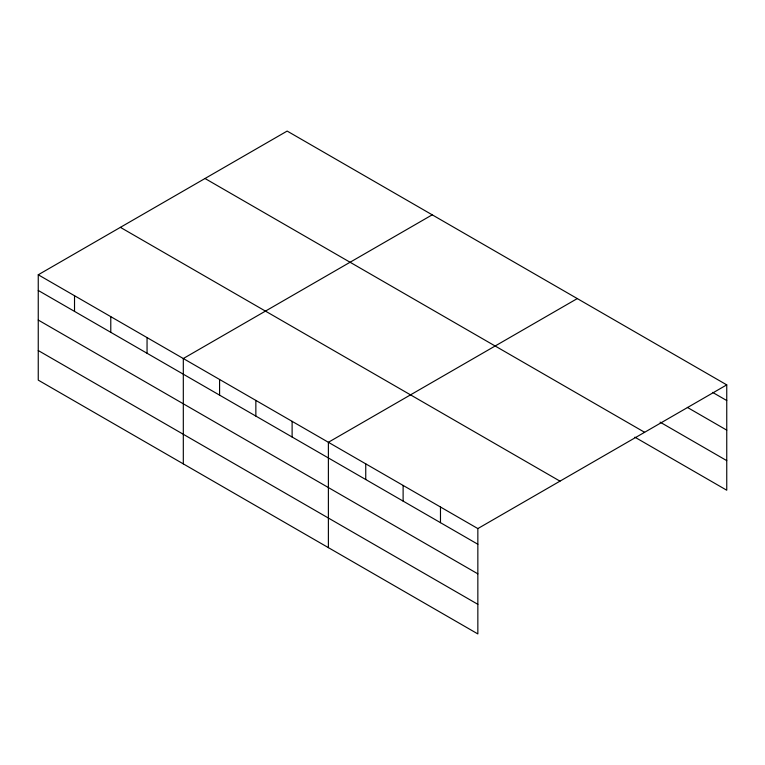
<?xml version="1.0" encoding="UTF-8"?>
<svg xmlns="http://www.w3.org/2000/svg" width="765" height="765" viewBox="0 0 765 765"><rect width="100%" height="100%" fill="white"/><g stroke="black" fill="none" stroke-linecap="round" stroke-linejoin="round"><path stroke-width="1.15" d="M634.854 437.169L726.75 490.222L726.75 384.872L287.152 131.073L38.25 274.778L38.25 380.128L477.848 633.927L477.848 528.577L38.25 274.778M432.215 214.831L183.313 358.527L183.313 463.877M577.288 298.579L328.386 442.285L328.386 547.635M477.848 528.577L726.75 384.872M712.607 392.388L726.75 400.544M687.362 407.401L726.75 430.14M660.099 422.146L726.75 460.635M205.01 178.494L644.608 432.292M120.392 227.358L559.99 481.156M38.25 290.451L477.848 544.25M38.25 320.047L477.848 573.846M38.25 350.533L477.848 604.331M440.477 507.004L440.477 522.677M403.117 485.431L403.117 501.104M365.747 463.858L365.747 479.531M292.115 421.343L292.115 437.025M255.854 400.411L255.854 416.084M219.584 379.469L219.584 395.142M147.052 337.595L147.052 353.267M110.782 316.653L110.782 332.326M74.521 295.711L74.521 311.393"/></g></svg>
